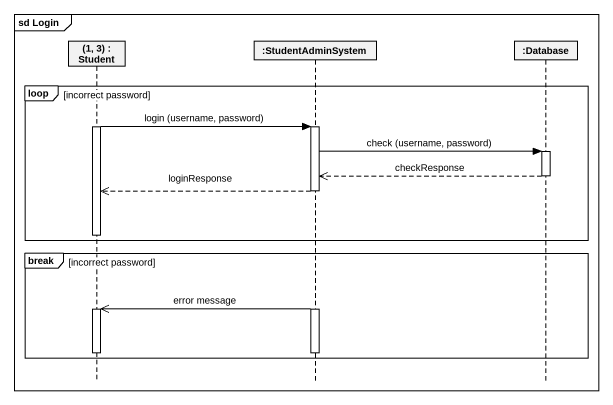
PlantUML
@startuml
mainframe sd Login
hide footbox
participant "(1, 3) : Student" as o1_3
participant ":StudentAdminSystem" as StudentAdminSystem
participant ":Database" as Database_

loop incorrect password
  activate o1_3
  o1_3 -> StudentAdminSystem : login (username, password)
  activate StudentAdminSystem
  StudentAdminSystem -> Database_ : check (username, password)
  activate Database_
  Database_ -->> StudentAdminSystem : checkResponse
  deactivate Database_
  StudentAdminSystem -->> o1_3 : loginResponse
  deactivate o1_3
end
break incorrect password
  StudentAdminSystem ->> o1_3 : error message
  activate o1_3
  deactivate o1_3
  deactivate StudentAdminSystem
end
@enduml
